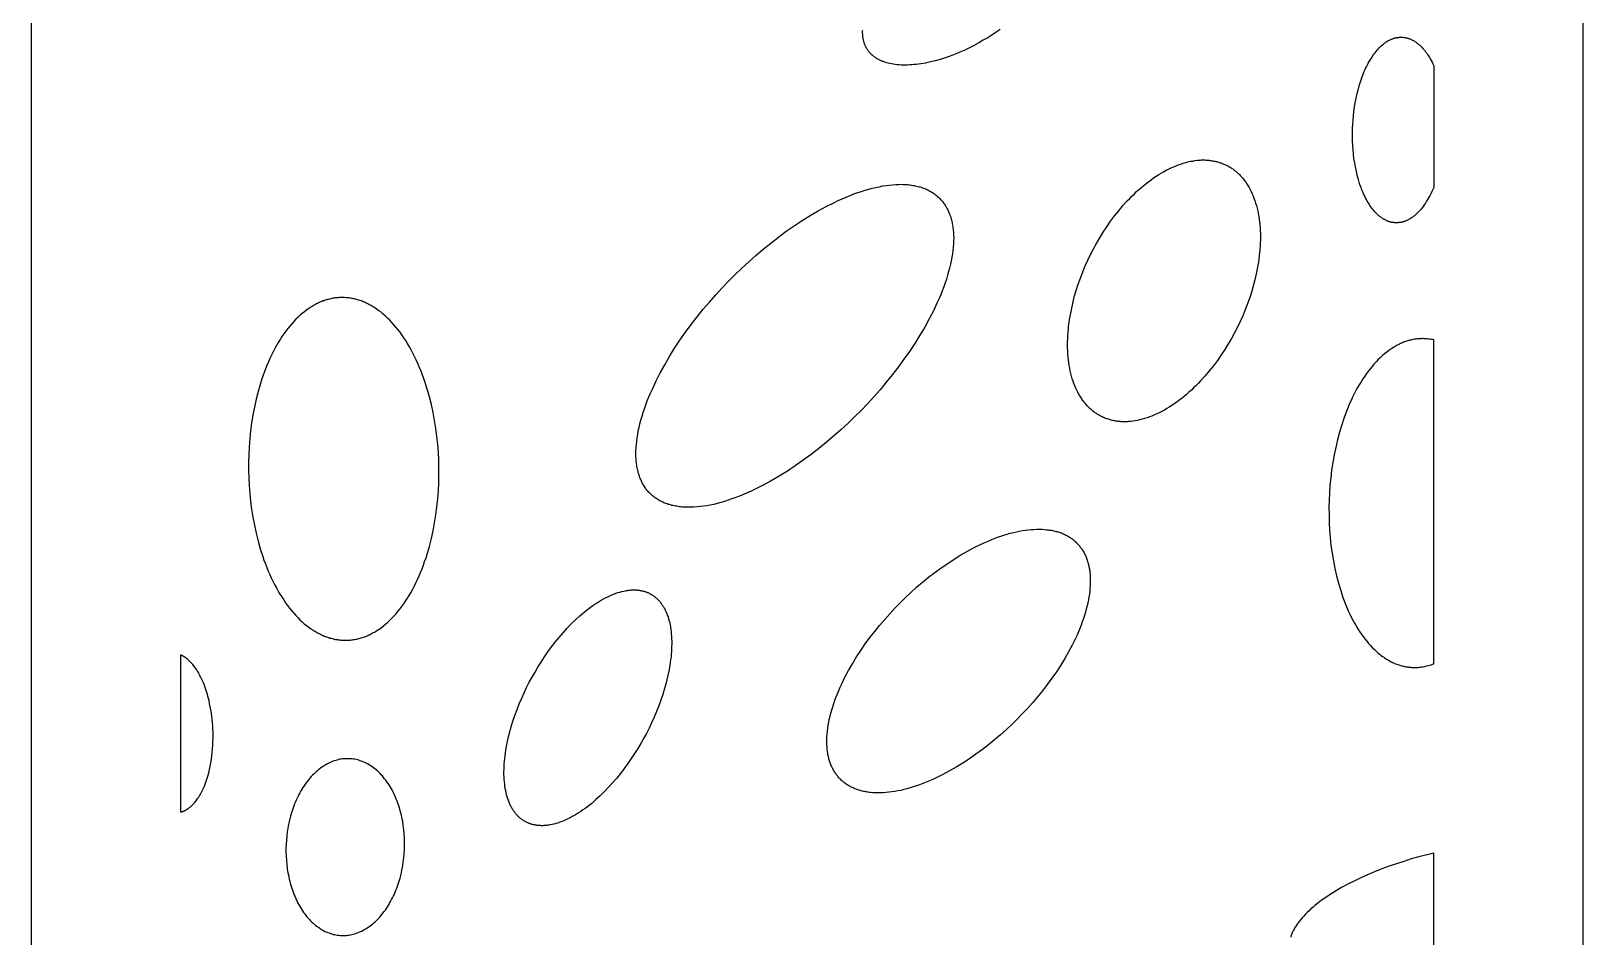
# Model space of a CAD drawing. Header units: millimetres. Extents: x 164 to 268, y 585 to 893.
# Drawn here: x 163.6 to 267.5, y 674.8 to 735.5 of the extents above; entities that cross this region are included whole.
import ezdxf

# ---------------------------------------------------------------- set-up
doc = ezdxf.new("R2010")
doc.units = ezdxf.units.MM
doc.layers.add('Layer 01', color=1, linetype='Continuous')

msp = doc.modelspace()

# ---------------------------------------------------------------- linework, layer by layer
at = {"layer": 'Layer 01'}
for points in [[(163.6, 584.62), (267.54, 584.62), (267.54, 893.11), (163.6, 893.11)], [(257.54, 725.02), (257.47, 724.88), (257.41, 724.74), (257.34, 724.6), (257.27, 724.46), (257.2, 724.33), (257.13, 724.21), (257.06, 724.09), (256.98, 723.97), (256.91, 723.86), (256.83, 723.75), (256.75, 723.64), (256.67, 723.55), (256.59, 723.45), (256.5, 723.37), (256.46, 723.32), (256.42, 723.28), (256.38, 723.24), (256.34, 723.2), (256.29, 723.17), (256.25, 723.13), (256.21, 723.1), (256.17, 723.06), (256.12, 723.03), (256.08, 723), (256.04, 722.97), (256, 722.95), (255.95, 722.92), (255.91, 722.89), (255.87, 722.87), (255.82, 722.85), (255.78, 722.83), (255.74, 722.81), (255.7, 722.79), (255.65, 722.77), (255.61, 722.75), (255.57, 722.74), (255.53, 722.72), (255.48, 722.71), (255.44, 722.7), (255.4, 722.69), (255.36, 722.68), (255.32, 722.67), (255.28, 722.67), (255.23, 722.66), (255.19, 722.66), (255.15, 722.65), (255.11, 722.65), (255.07, 722.65), (255.03, 722.65), (254.99, 722.65), (254.96, 722.65), (254.92, 722.65), (254.89, 722.66), (254.85, 722.66), (254.82, 722.66), (254.79, 722.67), (254.75, 722.68), (254.72, 722.68), (254.68, 722.69), (254.65, 722.7), (254.61, 722.71), (254.57, 722.72), (254.54, 722.73), (254.5, 722.74), (254.47, 722.76), (254.43, 722.77), (254.4, 722.79), (254.36, 722.8), (254.33, 722.82), (254.29, 722.84), (254.26, 722.86), (254.22, 722.88), (254.18, 722.9), (254.15, 722.92), (254.11, 722.94), (254.08, 722.96), (254.04, 722.99), (254.01, 723.01), (253.97, 723.04), (253.94, 723.07), (253.9, 723.09), (253.87, 723.12), (253.8, 723.19), (253.73, 723.25), (253.66, 723.32), (253.6, 723.39), (253.53, 723.47), (253.46, 723.55), (253.4, 723.63), (253.33, 723.72), (253.27, 723.81), (253.21, 723.91), (253.15, 724), (253.09, 724.11), (253.03, 724.21), (252.97, 724.32), (252.92, 724.43), (252.87, 724.54), (252.81, 724.66), (252.76, 724.78), (252.71, 724.9), (252.67, 725.03), (252.62, 725.16), (252.58, 725.29), (252.5, 725.55), (252.42, 725.82), (252.36, 726.1), (252.3, 726.39), (252.25, 726.68), (252.2, 726.97), (252.17, 727.26), (252.14, 727.55), (252.12, 727.84), (252.11, 728.13), (252.1, 728.41), (252.1, 728.69), (252.11, 728.97), (252.12, 729.25), (252.14, 729.53), (252.16, 729.81), (252.2, 730.1), (252.23, 730.39), (252.28, 730.68), (252.34, 730.97), (252.4, 731.25), (252.47, 731.54), (252.55, 731.82), (252.63, 732.09), (252.72, 732.36), (252.82, 732.62), (252.87, 732.74), (252.93, 732.87), (252.98, 732.99), (253.04, 733.11), (253.1, 733.23), (253.16, 733.34), (253.22, 733.45), (253.28, 733.56), (253.34, 733.66), (253.41, 733.76), (253.47, 733.86), (253.54, 733.95), (253.61, 734.04), (253.68, 734.13), (253.75, 734.21), (253.82, 734.29), (253.89, 734.37), (253.96, 734.44), (254.03, 734.51), (254.11, 734.57), (254.18, 734.63), (254.25, 734.69), (254.29, 734.72), (254.32, 734.74), (254.36, 734.77), (254.4, 734.79), (254.44, 734.81), (254.47, 734.84), (254.51, 734.86), (254.55, 734.88), (254.58, 734.9), (254.62, 734.91), (254.66, 734.93), (254.69, 734.95), (254.73, 734.96), (254.77, 734.98), (254.8, 734.99), (254.84, 735), (254.87, 735.02), (254.91, 735.03), (254.95, 735.04), (254.98, 735.05), (255.02, 735.05), (255.05, 735.06), (255.09, 735.07), (255.13, 735.07), (255.16, 735.08), (255.2, 735.08), (255.23, 735.09), (255.27, 735.09), (255.3, 735.09), (255.34, 735.09), (255.37, 735.09), (255.4, 735.09), (255.44, 735.09), (255.47, 735.09), (255.51, 735.08), (255.54, 735.08), (255.58, 735.07), (255.61, 735.07), (255.65, 735.06), (255.68, 735.05), (255.72, 735.05), (255.75, 735.04), (255.79, 735.03), (255.82, 735.02), (255.86, 735.01), (255.89, 734.99), (255.93, 734.98), (255.97, 734.97), (256, 734.95), (256.04, 734.93), (256.07, 734.92), (256.11, 734.9), (256.14, 734.88), (256.18, 734.86), (256.21, 734.84), (256.25, 734.82), (256.28, 734.8), (256.32, 734.77), (256.36, 734.75), (256.39, 734.72), (256.43, 734.7), (256.46, 734.67), (256.5, 734.64), (256.53, 734.61), (256.6, 734.55), (256.67, 734.49), (256.74, 734.42), (256.81, 734.34), (256.87, 734.27), (256.94, 734.19), (257, 734.1), (257.07, 734.01), (257.13, 733.92), (257.19, 733.83), (257.25, 733.73), (257.31, 733.63), (257.37, 733.52), (257.43, 733.41), (257.48, 733.3), (257.54, 733.18)], [(235.3, 709.66), (235.24, 709.69), (235.19, 709.72), (235.13, 709.75), (235.08, 709.78), (235.03, 709.81), (234.97, 709.84), (234.92, 709.88), (234.87, 709.92), (234.82, 709.95), (234.77, 709.99), (234.72, 710.03), (234.67, 710.07), (234.62, 710.11), (234.57, 710.16), (234.52, 710.2), (234.47, 710.25), (234.42, 710.29), (234.38, 710.34), (234.33, 710.39), (234.28, 710.44), (234.24, 710.49), (234.19, 710.55), (234.15, 710.6), (234.1, 710.66), (234.06, 710.72), (234.02, 710.77), (233.98, 710.83), (233.94, 710.9), (233.86, 711.02), (233.78, 711.15), (233.7, 711.29), (233.63, 711.43), (233.57, 711.57), (233.5, 711.72), (233.44, 711.88), (233.39, 712.04), (233.33, 712.2), (233.28, 712.37), (233.24, 712.54), (233.2, 712.72), (233.16, 712.9), (233.13, 713.08), (233.1, 713.27), (233.08, 713.46), (233.06, 713.66), (233.04, 713.85), (233.03, 714.06), (233.02, 714.26), (233.02, 714.46), (233.02, 714.67), (233.03, 714.88), (233.04, 715.09), (233.05, 715.3), (233.07, 715.52), (233.09, 715.73), (233.12, 715.95), (233.15, 716.17), (233.19, 716.38), (233.27, 716.82), (233.36, 717.25), (233.47, 717.69), (233.59, 718.11), (233.73, 718.54), (233.88, 718.95), (234.03, 719.36), (234.2, 719.76), (234.37, 720.15), (234.55, 720.53), (234.75, 720.9), (234.95, 721.27), (235.17, 721.65), (235.4, 722.02), (235.64, 722.39), (235.89, 722.75), (236.16, 723.11), (236.44, 723.46), (236.73, 723.8), (237.02, 724.12), (237.18, 724.28), (237.33, 724.44), (237.49, 724.59), (237.64, 724.74), (237.8, 724.88), (237.96, 725.02), (238.13, 725.16), (238.29, 725.29), (238.45, 725.42), (238.62, 725.54), (238.78, 725.66), (238.95, 725.77), (239.12, 725.88), (239.28, 725.98), (239.45, 726.07), (239.62, 726.17), (239.78, 726.25), (239.95, 726.33), (240.11, 726.4), (240.28, 726.47), (240.44, 726.54), (240.61, 726.59), (240.77, 726.64), (240.93, 726.69), (241.08, 726.73), (241.24, 726.77), (241.4, 726.79), (241.55, 726.82), (241.7, 726.84), (241.85, 726.85), (241.92, 726.85), (241.99, 726.86), (242.07, 726.86), (242.14, 726.86), (242.21, 726.86), (242.28, 726.85), (242.35, 726.85), (242.42, 726.85), (242.49, 726.84), (242.55, 726.83), (242.62, 726.82), (242.69, 726.81), (242.75, 726.8), (242.82, 726.79), (242.88, 726.78), (242.95, 726.76), (243.01, 726.75), (243.07, 726.73), (243.13, 726.72), (243.19, 726.7), (243.25, 726.68), (243.31, 726.66), (243.37, 726.63), (243.43, 726.61), (243.49, 726.59), (243.54, 726.56), (243.6, 726.54), (243.65, 726.51), (243.71, 726.48), (243.76, 726.46), (243.81, 726.43), (243.87, 726.39), (243.92, 726.36), (243.97, 726.33), (244.03, 726.29), (244.08, 726.26), (244.13, 726.22), (244.18, 726.18), (244.23, 726.14), (244.28, 726.1), (244.33, 726.06), (244.38, 726.02), (244.43, 725.97), (244.48, 725.93), (244.53, 725.88), (244.57, 725.83), (244.62, 725.78), (244.67, 725.73), (244.71, 725.68), (244.76, 725.63), (244.8, 725.57), (244.84, 725.51), (244.89, 725.46), (244.93, 725.4), (244.97, 725.34), (245.01, 725.28), (245.09, 725.15), (245.17, 725.02), (245.24, 724.89), (245.31, 724.75), (245.38, 724.6), (245.44, 724.45), (245.5, 724.29), (245.56, 724.14), (245.61, 723.97), (245.66, 723.8), (245.71, 723.63), (245.75, 723.45), (245.79, 723.27), (245.82, 723.09), (245.85, 722.9), (245.87, 722.71), (245.89, 722.52), (245.91, 722.32), (245.92, 722.12), (245.93, 721.92), (245.93, 721.71), (245.93, 721.5), (245.92, 721.29), (245.91, 721.08), (245.9, 720.87), (245.88, 720.65), (245.86, 720.44), (245.83, 720.22), (245.8, 720.01), (245.76, 719.79), (245.68, 719.35), (245.59, 718.92), (245.48, 718.49), (245.35, 718.06), (245.22, 717.64), (245.07, 717.22), (244.91, 716.81), (244.75, 716.41), (244.57, 716.03), (244.39, 715.65), (244.2, 715.27), (244, 714.9), (243.78, 714.53), (243.55, 714.15), (243.31, 713.79), (243.05, 713.42), (242.79, 713.07), (242.51, 712.72), (242.22, 712.38), (241.92, 712.05), (241.77, 711.89), (241.62, 711.74), (241.46, 711.58), (241.31, 711.43), (241.15, 711.29), (240.98, 711.15), (240.82, 711.01), (240.66, 710.88), (240.5, 710.76), (240.33, 710.63), (240.16, 710.52), (240, 710.4), (239.83, 710.3), (239.66, 710.2), (239.5, 710.1), (239.33, 710.01), (239.16, 709.92), (239, 709.84), (238.83, 709.77), (238.67, 709.7), (238.51, 709.64), (238.34, 709.58), (238.18, 709.53), (238.02, 709.48), (237.86, 709.44), (237.71, 709.41), (237.55, 709.38), (237.4, 709.36), (237.25, 709.34), (237.1, 709.33), (237.03, 709.32), (236.95, 709.32), (236.88, 709.32), (236.81, 709.32), (236.74, 709.32), (236.67, 709.32), (236.6, 709.32), (236.53, 709.33), (236.46, 709.33), (236.39, 709.34), (236.33, 709.35), (236.26, 709.36), (236.19, 709.37), (236.13, 709.38), (236.07, 709.39), (236, 709.41), (235.94, 709.42), (235.88, 709.44), (235.82, 709.46), (235.75, 709.48), (235.69, 709.5), (235.64, 709.52), (235.58, 709.54), (235.52, 709.56), (235.46, 709.59), (235.41, 709.61), (235.35, 709.64)], [(205.08, 704.48), (205.03, 704.53), (204.98, 704.58), (204.94, 704.63), (204.89, 704.69), (204.85, 704.74), (204.8, 704.8), (204.76, 704.85), (204.72, 704.91), (204.68, 704.97), (204.64, 705.04), (204.6, 705.1), (204.57, 705.16), (204.53, 705.23), (204.5, 705.3), (204.46, 705.37), (204.43, 705.44), (204.4, 705.51), (204.37, 705.58), (204.35, 705.66), (204.32, 705.74), (204.3, 705.81), (204.27, 705.89), (204.25, 705.97), (204.23, 706.06), (204.21, 706.14), (204.19, 706.23), (204.18, 706.32), (204.16, 706.4), (204.15, 706.49), (204.14, 706.59), (204.13, 706.68), (204.12, 706.77), (204.12, 706.87), (204.11, 706.97), (204.11, 707.17), (204.11, 707.37), (204.12, 707.58), (204.14, 707.79), (204.16, 708.01), (204.19, 708.24), (204.23, 708.47), (204.27, 708.7), (204.32, 708.94), (204.38, 709.18), (204.44, 709.43), (204.52, 709.68), (204.59, 709.93), (204.68, 710.19), (204.77, 710.45), (204.87, 710.71), (204.98, 710.98), (205.09, 711.24), (205.21, 711.51), (205.46, 712.05), (205.74, 712.6), (206.04, 713.14), (206.36, 713.69), (206.7, 714.24), (207.06, 714.78), (207.43, 715.31), (207.82, 715.83), (208.22, 716.35), (208.62, 716.85), (209.04, 717.34), (209.46, 717.82), (209.88, 718.28), (210.31, 718.73), (210.74, 719.17), (211.2, 719.6), (211.66, 720.04), (212.14, 720.46), (212.64, 720.88), (213.14, 721.29), (213.66, 721.69), (214.18, 722.08), (214.71, 722.45), (215.25, 722.8), (215.78, 723.14), (216.32, 723.45), (216.86, 723.75), (217.4, 724.01), (217.66, 724.14), (217.92, 724.26), (218.19, 724.37), (218.45, 724.48), (218.7, 724.58), (218.96, 724.67), (219.21, 724.75), (219.46, 724.83), (219.7, 724.9), (219.94, 724.97), (220.18, 725.02), (220.41, 725.07), (220.64, 725.12), (220.86, 725.15), (221.08, 725.18), (221.3, 725.2), (221.51, 725.22), (221.71, 725.22), (221.91, 725.23), (222.01, 725.22), (222.1, 725.22), (222.2, 725.21), (222.29, 725.21), (222.38, 725.2), (222.47, 725.19), (222.56, 725.18), (222.65, 725.16), (222.74, 725.15), (222.82, 725.13), (222.9, 725.11), (222.99, 725.09), (223.07, 725.07), (223.15, 725.05), (223.22, 725.03), (223.3, 725), (223.37, 724.97), (223.45, 724.94), (223.52, 724.92), (223.59, 724.88), (223.66, 724.85), (223.72, 724.82), (223.79, 724.78), (223.85, 724.75), (223.92, 724.71), (223.98, 724.67), (224.04, 724.63), (224.1, 724.59), (224.15, 724.55), (224.21, 724.51), (224.26, 724.46), (224.31, 724.42), (224.37, 724.37), (224.42, 724.32), (224.46, 724.27), (224.51, 724.22), (224.56, 724.17), (224.6, 724.12), (224.65, 724.07), (224.69, 724.01), (224.73, 723.95), (224.78, 723.89), (224.82, 723.83), (224.85, 723.77), (224.89, 723.71), (224.93, 723.64), (224.96, 723.58), (225, 723.51), (225.03, 723.44), (225.06, 723.37), (225.09, 723.3), (225.12, 723.22), (225.15, 723.15), (225.17, 723.07), (225.2, 722.99), (225.22, 722.91), (225.24, 722.83), (225.26, 722.75), (225.28, 722.67), (225.3, 722.58), (225.32, 722.49), (225.33, 722.4), (225.34, 722.31), (225.35, 722.22), (225.36, 722.13), (225.37, 722.03), (225.38, 721.94), (225.38, 721.84), (225.39, 721.64), (225.38, 721.44), (225.37, 721.23), (225.36, 721.01), (225.33, 720.79), (225.31, 720.57), (225.27, 720.34), (225.22, 720.11), (225.17, 719.87), (225.12, 719.62), (225.05, 719.38), (224.98, 719.13), (224.9, 718.87), (224.81, 718.62), (224.72, 718.36), (224.62, 718.1), (224.52, 717.83), (224.41, 717.57), (224.29, 717.3), (224.03, 716.76), (223.75, 716.21), (223.45, 715.66), (223.13, 715.12), (222.79, 714.57), (222.43, 714.03), (222.06, 713.5), (221.67, 712.97), (221.28, 712.46), (220.87, 711.96), (220.46, 711.46), (220.04, 710.99), (219.61, 710.52), (219.19, 710.08), (218.75, 709.64), (218.3, 709.2), (217.83, 708.77), (217.35, 708.35), (216.86, 707.93), (216.35, 707.52), (215.84, 707.12), (215.32, 706.73), (214.78, 706.36), (214.25, 706.01), (213.71, 705.67), (213.17, 705.35), (212.63, 705.06), (212.1, 704.79), (211.83, 704.67), (211.57, 704.55), (211.31, 704.44), (211.05, 704.33), (210.79, 704.23), (210.54, 704.14), (210.29, 704.05), (210.04, 703.98), (209.79, 703.91), (209.55, 703.84), (209.32, 703.78), (209.08, 703.73), (208.86, 703.69), (208.63, 703.66), (208.41, 703.63), (208.2, 703.61), (207.99, 703.59), (207.78, 703.58), (207.58, 703.58), (207.49, 703.58), (207.39, 703.59), (207.3, 703.59), (207.2, 703.6), (207.11, 703.61), (207.02, 703.62), (206.93, 703.63), (206.84, 703.65), (206.76, 703.66), (206.67, 703.68), (206.59, 703.7), (206.51, 703.71), (206.43, 703.74), (206.35, 703.76), (206.27, 703.78), (206.2, 703.81), (206.12, 703.83), (206.05, 703.86), (205.98, 703.89), (205.91, 703.92), (205.84, 703.96), (205.77, 703.99), (205.7, 704.02), (205.64, 704.06), (205.58, 704.1), (205.52, 704.14), (205.46, 704.18), (205.4, 704.22), (205.34, 704.26), (205.29, 704.3), (205.23, 704.35), (205.18, 704.39), (205.13, 704.44)], [(184.7, 694.67), (184.77, 694.67), (184.84, 694.67), (184.91, 694.68), (184.98, 694.68), (185.06, 694.69), (185.13, 694.7), (185.2, 694.71), (185.27, 694.72), (185.35, 694.74), (185.42, 694.75), (185.49, 694.77), (185.56, 694.79), (185.64, 694.81), (185.71, 694.83), (185.78, 694.85), (185.86, 694.88), (185.93, 694.9), (186.01, 694.93), (186.08, 694.96), (186.15, 694.99), (186.23, 695.03), (186.3, 695.06), (186.37, 695.1), (186.45, 695.14), (186.52, 695.18), (186.6, 695.22), (186.67, 695.26), (186.74, 695.31), (186.82, 695.36), (186.89, 695.4), (187.04, 695.51), (187.18, 695.62), (187.33, 695.74), (187.47, 695.86), (187.61, 695.99), (187.75, 696.13), (187.89, 696.28), (188.03, 696.43), (188.16, 696.59), (188.3, 696.76), (188.43, 696.93), (188.56, 697.11), (188.68, 697.29), (188.81, 697.49), (188.93, 697.68), (189.05, 697.89), (189.16, 698.1), (189.27, 698.31), (189.38, 698.53), (189.49, 698.75), (189.59, 698.98), (189.69, 699.22), (189.79, 699.46), (189.88, 699.7), (189.96, 699.94), (190.05, 700.19), (190.13, 700.44), (190.28, 700.96), (190.41, 701.48), (190.53, 702.01), (190.63, 702.54), (190.71, 703.08), (190.78, 703.62), (190.84, 704.15), (190.88, 704.68), (190.91, 705.21), (190.92, 705.73), (190.92, 706.24), (190.9, 706.76), (190.88, 707.28), (190.84, 707.8), (190.78, 708.33), (190.71, 708.87), (190.63, 709.4), (190.53, 709.93), (190.41, 710.47), (190.28, 710.99), (190.13, 711.51), (189.97, 712.02), (189.88, 712.27), (189.79, 712.51), (189.7, 712.76), (189.6, 713), (189.5, 713.23), (189.39, 713.46), (189.28, 713.69), (189.17, 713.91), (189.06, 714.13), (188.94, 714.34), (188.82, 714.55), (188.69, 714.75), (188.57, 714.94), (188.44, 715.13), (188.31, 715.31), (188.17, 715.49), (188.04, 715.66), (187.9, 715.82), (187.76, 715.97), (187.62, 716.12), (187.48, 716.26), (187.33, 716.4), (187.19, 716.53), (187.04, 716.65), (186.89, 716.76), (186.74, 716.87), (186.59, 716.97), (186.52, 717.01), (186.45, 717.06), (186.37, 717.1), (186.3, 717.14), (186.22, 717.18), (186.15, 717.22), (186.07, 717.26), (186, 717.29), (185.92, 717.33), (185.85, 717.36), (185.77, 717.39), (185.7, 717.42), (185.62, 717.44), (185.55, 717.47), (185.47, 717.49), (185.4, 717.51), (185.33, 717.53), (185.25, 717.55), (185.18, 717.56), (185.11, 717.58), (185.03, 717.59), (184.96, 717.6), (184.89, 717.61), (184.81, 717.62), (184.74, 717.63), (184.67, 717.63), (184.6, 717.64), (184.53, 717.64), (184.46, 717.64), (184.39, 717.64), (184.32, 717.64), (184.24, 717.64), (184.17, 717.63), (184.1, 717.63), (184.03, 717.62), (183.96, 717.61), (183.89, 717.6), (183.81, 717.59), (183.74, 717.57), (183.67, 717.56), (183.6, 717.54), (183.52, 717.52), (183.45, 717.5), (183.38, 717.48), (183.3, 717.46), (183.23, 717.43), (183.15, 717.41), (183.08, 717.38), (183.01, 717.35), (182.93, 717.32), (182.86, 717.29), (182.79, 717.25), (182.71, 717.21), (182.64, 717.18), (182.56, 717.13), (182.49, 717.09), (182.42, 717.05), (182.34, 717), (182.27, 716.96), (182.2, 716.91), (182.05, 716.8), (181.91, 716.69), (181.76, 716.58), (181.62, 716.45), (181.48, 716.32), (181.34, 716.18), (181.2, 716.03), (181.06, 715.88), (180.92, 715.72), (180.79, 715.56), (180.66, 715.38), (180.53, 715.2), (180.4, 715.02), (180.28, 714.83), (180.16, 714.63), (180.04, 714.43), (179.92, 714.22), (179.81, 714), (179.7, 713.78), (179.6, 713.56), (179.5, 713.33), (179.4, 713.09), (179.3, 712.86), (179.21, 712.61), (179.12, 712.37), (179.04, 712.12), (178.96, 711.87), (178.81, 711.35), (178.68, 710.83), (178.56, 710.3), (178.46, 709.77), (178.37, 709.23), (178.3, 708.7), (178.25, 708.16), (178.21, 707.63), (178.18, 707.1), (178.17, 706.58), (178.17, 706.07), (178.18, 705.56), (178.21, 705.04), (178.25, 704.51), (178.3, 703.98), (178.37, 703.45), (178.46, 702.91), (178.56, 702.38), (178.67, 701.85), (178.81, 701.32), (178.95, 700.8), (179.12, 700.29), (179.2, 700.04), (179.29, 699.8), (179.39, 699.55), (179.49, 699.31), (179.59, 699.08), (179.69, 698.85), (179.8, 698.62), (179.91, 698.4), (180.03, 698.18), (180.15, 697.97), (180.27, 697.77), (180.39, 697.57), (180.52, 697.37), (180.65, 697.18), (180.78, 697), (180.91, 696.83), (181.05, 696.66), (181.19, 696.49), (181.33, 696.34), (181.47, 696.19), (181.61, 696.05), (181.76, 695.91), (181.9, 695.78), (182.05, 695.66), (182.2, 695.55), (182.34, 695.44), (182.49, 695.34), (182.57, 695.3), (182.64, 695.25), (182.72, 695.21), (182.79, 695.17), (182.87, 695.13), (182.94, 695.09), (183.02, 695.05), (183.09, 695.02), (183.17, 694.98), (183.24, 694.95), (183.31, 694.92), (183.39, 694.9), (183.46, 694.87), (183.54, 694.85), (183.61, 694.82), (183.69, 694.8), (183.76, 694.78), (183.83, 694.76), (183.91, 694.75), (183.98, 694.73), (184.05, 694.72), (184.13, 694.71), (184.2, 694.7), (184.27, 694.69), (184.34, 694.68), (184.42, 694.68), (184.49, 694.67), (184.56, 694.67), (184.63, 694.67)], [(257.54, 714.8), (257.45, 714.82), (257.37, 714.83), (257.29, 714.85), (257.21, 714.86), (257.13, 714.87), (257.06, 714.87), (256.98, 714.88), (256.9, 714.88), (256.83, 714.89), (256.76, 714.89), (256.7, 714.88), (256.63, 714.88), (256.56, 714.88), (256.49, 714.87), (256.43, 714.87), (256.36, 714.86), (256.29, 714.85), (256.22, 714.84), (256.15, 714.82), (256.08, 714.81), (256.01, 714.79), (255.94, 714.78), (255.87, 714.76), (255.8, 714.74), (255.73, 714.72), (255.66, 714.69), (255.59, 714.67), (255.52, 714.64), (255.45, 714.61), (255.38, 714.58), (255.31, 714.55), (255.24, 714.52), (255.16, 714.48), (255.09, 714.44), (255.02, 714.4), (254.95, 714.36), (254.88, 714.32), (254.81, 714.28), (254.74, 714.23), (254.67, 714.19), (254.53, 714.09), (254.39, 713.98), (254.25, 713.87), (254.11, 713.75), (253.97, 713.62), (253.83, 713.49), (253.7, 713.35), (253.56, 713.2), (253.43, 713.05), (253.3, 712.89), (253.17, 712.72), (253.04, 712.55), (252.92, 712.37), (252.79, 712.19), (252.67, 712), (252.55, 711.8), (252.44, 711.6), (252.33, 711.4), (252.22, 711.18), (252.11, 710.97), (252.01, 710.75), (251.91, 710.53), (251.81, 710.3), (251.72, 710.07), (251.54, 709.59), (251.38, 709.11), (251.23, 708.61), (251.09, 708.11), (250.98, 707.6), (250.87, 707.09), (250.78, 706.58), (250.7, 706.07), (250.64, 705.56), (250.59, 705.06), (250.56, 704.56), (250.54, 704.07), (250.52, 703.58), (250.53, 703.08), (250.54, 702.57), (250.57, 702.06), (250.61, 701.55), (250.66, 701.03), (250.73, 700.51), (250.82, 700), (250.92, 699.49), (251.03, 698.99), (251.16, 698.49), (251.31, 698.01), (251.38, 697.77), (251.46, 697.54), (251.55, 697.31), (251.64, 697.08), (251.73, 696.86), (251.82, 696.64), (251.92, 696.43), (252.02, 696.22), (252.13, 696.02), (252.23, 695.82), (252.34, 695.63), (252.46, 695.44), (252.57, 695.26), (252.69, 695.09), (252.81, 694.92), (252.93, 694.76), (253.05, 694.6), (253.18, 694.45), (253.31, 694.31), (253.44, 694.17), (253.57, 694.04), (253.7, 693.92), (253.83, 693.81), (253.97, 693.7), (254.03, 693.65), (254.1, 693.59), (254.17, 693.55), (254.24, 693.5), (254.31, 693.45), (254.37, 693.41), (254.44, 693.37), (254.51, 693.33), (254.58, 693.29), (254.65, 693.25), (254.72, 693.22), (254.79, 693.19), (254.86, 693.15), (254.92, 693.12), (254.99, 693.1), (255.06, 693.07), (255.13, 693.04), (255.2, 693.02), (255.27, 693), (255.34, 692.98), (255.4, 692.96), (255.47, 692.94), (255.54, 692.93), (255.61, 692.91), (255.68, 692.9), (255.74, 692.89), (255.81, 692.88), (255.88, 692.87), (255.94, 692.86), (256.01, 692.86), (256.08, 692.85), (256.14, 692.85), (256.23, 692.85), (256.31, 692.85), (256.4, 692.85), (256.48, 692.85), (256.57, 692.86), (256.65, 692.87), (256.74, 692.88), (256.83, 692.9), (256.92, 692.91), (257, 692.93), (257.09, 692.95), (257.18, 692.98), (257.27, 693), (257.36, 693.03), (257.45, 693.06), (257.54, 693.1)], [(217.81, 685.35), (217.77, 685.39), (217.73, 685.43), (217.68, 685.48), (217.64, 685.53), (217.6, 685.58), (217.57, 685.63), (217.53, 685.68), (217.49, 685.73), (217.45, 685.78), (217.42, 685.84), (217.39, 685.89), (217.35, 685.95), (217.32, 686.01), (217.29, 686.07), (217.26, 686.13), (217.23, 686.19), (217.2, 686.25), (217.17, 686.32), (217.15, 686.38), (217.12, 686.45), (217.1, 686.52), (217.08, 686.58), (217.06, 686.65), (217.04, 686.73), (217.02, 686.8), (217, 686.87), (216.99, 686.95), (216.97, 687.02), (216.96, 687.1), (216.94, 687.18), (216.93, 687.26), (216.92, 687.34), (216.91, 687.5), (216.9, 687.67), (216.89, 687.85), (216.9, 688.02), (216.9, 688.21), (216.91, 688.39), (216.93, 688.58), (216.96, 688.77), (216.99, 688.97), (217.02, 689.17), (217.06, 689.37), (217.11, 689.58), (217.16, 689.79), (217.22, 690), (217.29, 690.21), (217.36, 690.43), (217.43, 690.65), (217.52, 690.87), (217.6, 691.09), (217.69, 691.31), (217.79, 691.53), (217.89, 691.76), (218.11, 692.2), (218.35, 692.65), (218.61, 693.1), (218.88, 693.55), (219.17, 693.99), (219.47, 694.42), (219.78, 694.85), (220.1, 695.26), (220.43, 695.67), (220.77, 696.07), (221.11, 696.45), (221.45, 696.82), (221.8, 697.18), (222.16, 697.53), (222.53, 697.88), (222.91, 698.22), (223.31, 698.56), (223.71, 698.89), (224.13, 699.21), (224.56, 699.52), (224.99, 699.82), (225.43, 700.11), (225.87, 700.39), (226.32, 700.64), (226.77, 700.88), (227.22, 701.1), (227.44, 701.21), (227.66, 701.3), (227.89, 701.4), (228.11, 701.48), (228.33, 701.57), (228.54, 701.64), (228.76, 701.71), (228.97, 701.78), (229.18, 701.84), (229.39, 701.89), (229.6, 701.94), (229.8, 701.98), (230, 702.02), (230.2, 702.05), (230.39, 702.07), (230.58, 702.09), (230.76, 702.1), (230.95, 702.11), (231.12, 702.11), (231.3, 702.11), (231.47, 702.1), (231.63, 702.08), (231.71, 702.08), (231.79, 702.06), (231.87, 702.05), (231.95, 702.04), (232.02, 702.02), (232.1, 702.01), (232.17, 701.99), (232.24, 701.97), (232.32, 701.95), (232.39, 701.93), (232.46, 701.91), (232.52, 701.89), (232.59, 701.86), (232.66, 701.84), (232.72, 701.81), (232.78, 701.78), (232.84, 701.75), (232.91, 701.72), (232.96, 701.69), (233.02, 701.66), (233.08, 701.63), (233.14, 701.59), (233.19, 701.56), (233.24, 701.52), (233.3, 701.49), (233.35, 701.45), (233.4, 701.41), (233.44, 701.37), (233.49, 701.33), (233.54, 701.29), (233.58, 701.25), (233.63, 701.2), (233.67, 701.16), (233.71, 701.12), (233.75, 701.07), (233.79, 701.02), (233.83, 700.97), (233.87, 700.92), (233.91, 700.87), (233.95, 700.82), (233.98, 700.77), (234.02, 700.71), (234.05, 700.66), (234.09, 700.6), (234.12, 700.54), (234.15, 700.48), (234.18, 700.42), (234.21, 700.36), (234.24, 700.3), (234.26, 700.23), (234.29, 700.17), (234.31, 700.1), (234.34, 700.03), (234.36, 699.97), (234.38, 699.89), (234.4, 699.82), (234.42, 699.75), (234.44, 699.68), (234.45, 699.6), (234.47, 699.53), (234.48, 699.45), (234.49, 699.37), (234.5, 699.29), (234.51, 699.21), (234.53, 699.05), (234.54, 698.88), (234.54, 698.7), (234.54, 698.52), (234.54, 698.34), (234.52, 698.16), (234.5, 697.97), (234.48, 697.77), (234.45, 697.58), (234.42, 697.38), (234.37, 697.18), (234.33, 696.97), (234.27, 696.76), (234.21, 696.55), (234.15, 696.34), (234.08, 696.12), (234, 695.9), (233.92, 695.68), (233.84, 695.46), (233.74, 695.24), (233.65, 695.02), (233.54, 694.79), (233.32, 694.35), (233.08, 693.9), (232.83, 693.45), (232.56, 693), (232.27, 692.56), (231.97, 692.13), (231.66, 691.7), (231.34, 691.28), (231.01, 690.88), (230.67, 690.48), (230.33, 690.1), (229.98, 689.73), (229.63, 689.37), (229.28, 689.02), (228.91, 688.67), (228.52, 688.33), (228.13, 687.99), (227.72, 687.66), (227.31, 687.34), (226.88, 687.03), (226.45, 686.73), (226.01, 686.44), (225.56, 686.16), (225.12, 685.91), (224.67, 685.67), (224.22, 685.45), (224, 685.34), (223.77, 685.25), (223.55, 685.15), (223.33, 685.07), (223.11, 684.98), (222.89, 684.91), (222.68, 684.84), (222.47, 684.77), (222.26, 684.71), (222.05, 684.66), (221.84, 684.61), (221.64, 684.57), (221.44, 684.53), (221.24, 684.5), (221.05, 684.48), (220.86, 684.46), (220.67, 684.45), (220.49, 684.44), (220.31, 684.44), (220.14, 684.44), (219.97, 684.45), (219.81, 684.46), (219.73, 684.47), (219.65, 684.49), (219.57, 684.5), (219.49, 684.51), (219.41, 684.53), (219.34, 684.54), (219.27, 684.56), (219.19, 684.58), (219.12, 684.6), (219.05, 684.62), (218.98, 684.64), (218.91, 684.66), (218.85, 684.69), (218.78, 684.71), (218.72, 684.74), (218.65, 684.77), (218.59, 684.8), (218.53, 684.83), (218.47, 684.86), (218.41, 684.89), (218.36, 684.92), (218.3, 684.96), (218.25, 684.99), (218.19, 685.03), (218.14, 685.06), (218.09, 685.1), (218.04, 685.14), (217.99, 685.18), (217.95, 685.22), (217.9, 685.26), (217.85, 685.3)], [(196.7, 682.52), (196.65, 682.54), (196.61, 682.56), (196.57, 682.59), (196.53, 682.61), (196.49, 682.64), (196.45, 682.67), (196.42, 682.7), (196.38, 682.73), (196.34, 682.76), (196.3, 682.8), (196.26, 682.83), (196.23, 682.86), (196.19, 682.9), (196.16, 682.94), (196.12, 682.98), (196.09, 683.02), (196.05, 683.06), (196.02, 683.1), (195.99, 683.14), (195.95, 683.19), (195.92, 683.23), (195.89, 683.28), (195.86, 683.33), (195.83, 683.38), (195.8, 683.43), (195.77, 683.48), (195.74, 683.53), (195.72, 683.58), (195.69, 683.64), (195.66, 683.69), (195.64, 683.75), (195.62, 683.81), (195.57, 683.93), (195.53, 684.05), (195.49, 684.18), (195.45, 684.31), (195.42, 684.45), (195.39, 684.59), (195.36, 684.73), (195.34, 684.88), (195.32, 685.04), (195.3, 685.19), (195.29, 685.35), (195.28, 685.52), (195.27, 685.68), (195.27, 685.85), (195.28, 686.03), (195.28, 686.2), (195.29, 686.38), (195.31, 686.56), (195.33, 686.74), (195.35, 686.93), (195.37, 687.12), (195.4, 687.31), (195.47, 687.69), (195.55, 688.08), (195.65, 688.46), (195.75, 688.86), (195.87, 689.25), (196, 689.63), (196.15, 690.02), (196.3, 690.4), (196.46, 690.78), (196.62, 691.14), (196.79, 691.5), (196.97, 691.86), (197.16, 692.2), (197.35, 692.54), (197.55, 692.87), (197.76, 693.21), (197.98, 693.55), (198.21, 693.89), (198.45, 694.22), (198.7, 694.54), (198.96, 694.86), (199.23, 695.17), (199.5, 695.47), (199.78, 695.76), (200.06, 696.04), (200.35, 696.3), (200.49, 696.42), (200.64, 696.55), (200.78, 696.66), (200.93, 696.78), (201.07, 696.89), (201.22, 696.99), (201.36, 697.09), (201.51, 697.18), (201.65, 697.27), (201.79, 697.36), (201.94, 697.44), (202.08, 697.52), (202.22, 697.59), (202.36, 697.65), (202.5, 697.71), (202.63, 697.77), (202.77, 697.82), (202.9, 697.86), (203.03, 697.9), (203.16, 697.94), (203.29, 697.97), (203.42, 697.99), (203.48, 698), (203.54, 698.01), (203.6, 698.02), (203.66, 698.03), (203.72, 698.03), (203.78, 698.04), (203.84, 698.04), (203.9, 698.04), (203.95, 698.04), (204.01, 698.04), (204.07, 698.04), (204.12, 698.04), (204.18, 698.04), (204.23, 698.03), (204.28, 698.02), (204.34, 698.02), (204.39, 698.01), (204.44, 698), (204.49, 697.99), (204.54, 697.98), (204.59, 697.97), (204.64, 697.95), (204.69, 697.94), (204.73, 697.93), (204.78, 697.91), (204.83, 697.89), (204.87, 697.87), (204.92, 697.86), (204.96, 697.84), (205, 697.82), (205.04, 697.79), (205.09, 697.77), (205.13, 697.75), (205.17, 697.72), (205.21, 697.7), (205.25, 697.67), (205.29, 697.64), (205.33, 697.62), (205.37, 697.59), (205.4, 697.56), (205.44, 697.52), (205.48, 697.49), (205.52, 697.46), (205.55, 697.42), (205.59, 697.39), (205.63, 697.35), (205.66, 697.31), (205.7, 697.27), (205.73, 697.23), (205.76, 697.19), (205.8, 697.14), (205.83, 697.1), (205.86, 697.05), (205.89, 697.01), (205.92, 696.96), (205.95, 696.91), (205.98, 696.86), (206.01, 696.81), (206.04, 696.76), (206.06, 696.7), (206.09, 696.65), (206.12, 696.59), (206.14, 696.54), (206.17, 696.48), (206.21, 696.36), (206.26, 696.24), (206.3, 696.11), (206.33, 695.98), (206.37, 695.84), (206.4, 695.7), (206.42, 695.55), (206.45, 695.4), (206.46, 695.25), (206.48, 695.09), (206.49, 694.93), (206.5, 694.77), (206.51, 694.6), (206.51, 694.43), (206.5, 694.26), (206.5, 694.08), (206.49, 693.91), (206.47, 693.73), (206.46, 693.54), (206.43, 693.36), (206.41, 693.17), (206.38, 692.98), (206.31, 692.6), (206.23, 692.21), (206.13, 691.82), (206.03, 691.43), (205.91, 691.04), (205.78, 690.65), (205.64, 690.27), (205.48, 689.89), (205.33, 689.51), (205.16, 689.14), (204.99, 688.78), (204.81, 688.43), (204.62, 688.09), (204.43, 687.75), (204.23, 687.41), (204.02, 687.07), (203.8, 686.74), (203.57, 686.4), (203.33, 686.07), (203.08, 685.74), (202.82, 685.43), (202.55, 685.12), (202.28, 684.82), (202, 684.53), (201.72, 684.25), (201.43, 683.99), (201.29, 683.86), (201.15, 683.74), (201, 683.62), (200.86, 683.51), (200.71, 683.4), (200.56, 683.3), (200.42, 683.2), (200.27, 683.1), (200.13, 683.01), (199.99, 682.93), (199.84, 682.85), (199.7, 682.77), (199.56, 682.7), (199.42, 682.63), (199.28, 682.57), (199.15, 682.52), (199.01, 682.47), (198.88, 682.42), (198.75, 682.38), (198.62, 682.35), (198.49, 682.32), (198.36, 682.3), (198.3, 682.28), (198.24, 682.28), (198.18, 682.27), (198.12, 682.26), (198.06, 682.25), (198, 682.25), (197.94, 682.25), (197.88, 682.24), (197.83, 682.24), (197.77, 682.24), (197.71, 682.25), (197.66, 682.25), (197.6, 682.25), (197.55, 682.26), (197.5, 682.26), (197.44, 682.27), (197.39, 682.28), (197.34, 682.29), (197.29, 682.3), (197.24, 682.31), (197.19, 682.32), (197.14, 682.33), (197.09, 682.35), (197.05, 682.36), (197, 682.38), (196.96, 682.39), (196.91, 682.41), (196.87, 682.43), (196.82, 682.45), (196.78, 682.47), (196.74, 682.49)], [(173.6, 683.15), (173.63, 683.16), (173.65, 683.17), (173.68, 683.18), (173.71, 683.18), (173.74, 683.19), (173.76, 683.2), (173.79, 683.21), (173.82, 683.22), (173.85, 683.23), (173.87, 683.25), (173.9, 683.26), (173.93, 683.27), (173.96, 683.29), (173.99, 683.3), (174.01, 683.32), (174.04, 683.34), (174.07, 683.35), (174.1, 683.37), (174.12, 683.39), (174.15, 683.41), (174.18, 683.43), (174.21, 683.45), (174.26, 683.49), (174.32, 683.54), (174.37, 683.59), (174.42, 683.64), (174.48, 683.7), (174.53, 683.75), (174.58, 683.82), (174.63, 683.88), (174.68, 683.95), (174.73, 684.01), (174.78, 684.09), (174.83, 684.16), (174.88, 684.24), (174.93, 684.32), (174.97, 684.4), (175.02, 684.49), (175.06, 684.57), (175.11, 684.66), (175.15, 684.76), (175.19, 684.85), (175.23, 684.95), (175.3, 685.15), (175.37, 685.35), (175.44, 685.56), (175.5, 685.78), (175.55, 686), (175.6, 686.23), (175.64, 686.46), (175.68, 686.69), (175.71, 686.93), (175.74, 687.16), (175.76, 687.39), (175.77, 687.63), (175.78, 687.86), (175.79, 688.09), (175.79, 688.31), (175.79, 688.54), (175.78, 688.74), (175.77, 688.95), (175.75, 689.15), (175.73, 689.36), (175.71, 689.58), (175.68, 689.79), (175.64, 690), (175.6, 690.21), (175.56, 690.42), (175.52, 690.63), (175.46, 690.84), (175.41, 691.04), (175.35, 691.24), (175.28, 691.44), (175.21, 691.63), (175.14, 691.82), (175.06, 692), (174.98, 692.17), (174.89, 692.34), (174.85, 692.42), (174.81, 692.5), (174.76, 692.57), (174.71, 692.65), (174.67, 692.72), (174.62, 692.79), (174.57, 692.86), (174.52, 692.92), (174.47, 692.98), (174.43, 693.05), (174.38, 693.1), (174.32, 693.16), (174.27, 693.21), (174.22, 693.27), (174.17, 693.31), (174.12, 693.36), (174.07, 693.41), (174.02, 693.45), (173.96, 693.49), (173.91, 693.52), (173.86, 693.56), (173.81, 693.59), (173.75, 693.62), (173.73, 693.63), (173.7, 693.65), (173.68, 693.66), (173.65, 693.67), (173.62, 693.68), (173.6, 693.69)], [(184.36, 674.88), (184.45, 674.88), (184.54, 674.88), (184.63, 674.88), (184.72, 674.89), (184.81, 674.9), (184.91, 674.91), (185, 674.93), (185.09, 674.95), (185.18, 674.97), (185.28, 675), (185.37, 675.03), (185.47, 675.06), (185.56, 675.1), (185.66, 675.14), (185.75, 675.18), (185.84, 675.23), (185.94, 675.28), (186.03, 675.34), (186.12, 675.4), (186.22, 675.46), (186.31, 675.53), (186.4, 675.6), (186.49, 675.67), (186.58, 675.75), (186.67, 675.83), (186.76, 675.91), (186.84, 676), (186.93, 676.09), (187.01, 676.18), (187.09, 676.28), (187.17, 676.38), (187.25, 676.49), (187.33, 676.59), (187.4, 676.7), (187.47, 676.81), (187.55, 676.93), (187.61, 677.05), (187.68, 677.16), (187.75, 677.29), (187.81, 677.41), (187.87, 677.53), (187.93, 677.66), (187.98, 677.79), (188.04, 677.92), (188.09, 678.05), (188.14, 678.18), (188.18, 678.32), (188.23, 678.45), (188.27, 678.59), (188.31, 678.72), (188.38, 679), (188.44, 679.27), (188.49, 679.55), (188.53, 679.82), (188.57, 680.09), (188.59, 680.36), (188.61, 680.62), (188.62, 680.89), (188.62, 681.15), (188.61, 681.43), (188.59, 681.7), (188.57, 681.98), (188.53, 682.26), (188.49, 682.54), (188.46, 682.68), (188.43, 682.81), (188.4, 682.95), (188.37, 683.09), (188.33, 683.23), (188.29, 683.36), (188.25, 683.5), (188.21, 683.63), (188.16, 683.76), (188.12, 683.89), (188.06, 684.02), (188.01, 684.15), (187.96, 684.27), (187.9, 684.4), (187.84, 684.52), (187.78, 684.64), (187.71, 684.75), (187.65, 684.86), (187.58, 684.98), (187.51, 685.08), (187.43, 685.19), (187.36, 685.29), (187.28, 685.39), (187.21, 685.48), (187.13, 685.58), (187.05, 685.66), (186.97, 685.75), (186.88, 685.83), (186.8, 685.91), (186.71, 685.98), (186.63, 686.06), (186.54, 686.12), (186.45, 686.19), (186.36, 686.25), (186.27, 686.3), (186.18, 686.36), (186.09, 686.41), (186, 686.45), (185.91, 686.49), (185.82, 686.53), (185.73, 686.57), (185.64, 686.6), (185.55, 686.63), (185.46, 686.65), (185.37, 686.67), (185.28, 686.69), (185.19, 686.71), (185.1, 686.72), (185.01, 686.73), (184.92, 686.73), (184.84, 686.73), (184.75, 686.73), (184.66, 686.73), (184.57, 686.73), (184.48, 686.72), (184.38, 686.7), (184.29, 686.69), (184.2, 686.67), (184.1, 686.64), (184.01, 686.62), (183.92, 686.59), (183.82, 686.56), (183.73, 686.52), (183.63, 686.48), (183.54, 686.43), (183.45, 686.39), (183.35, 686.33), (183.26, 686.28), (183.16, 686.22), (183.07, 686.16), (182.98, 686.09), (182.89, 686.02), (182.8, 685.95), (182.71, 685.87), (182.62, 685.79), (182.53, 685.7), (182.45, 685.62), (182.36, 685.53), (182.28, 685.43), (182.2, 685.33), (182.12, 685.23), (182.04, 685.13), (181.96, 685.02), (181.89, 684.91), (181.81, 684.8), (181.74, 684.69), (181.67, 684.57), (181.61, 684.45), (181.54, 684.33), (181.48, 684.21), (181.42, 684.08), (181.36, 683.95), (181.31, 683.83), (181.25, 683.7), (181.2, 683.56), (181.15, 683.43), (181.11, 683.3), (181.06, 683.16), (181.02, 683.03), (180.98, 682.89), (180.91, 682.62), (180.85, 682.34), (180.8, 682.07), (180.76, 681.8), (180.72, 681.53), (180.7, 681.26), (180.68, 681), (180.67, 680.73), (180.67, 680.46), (180.68, 680.19), (180.7, 679.91), (180.72, 679.64), (180.76, 679.36), (180.8, 679.08), (180.83, 678.94), (180.86, 678.8), (180.89, 678.66), (180.92, 678.53), (180.96, 678.39), (181, 678.25), (181.04, 678.12), (181.08, 677.99), (181.13, 677.85), (181.17, 677.72), (181.22, 677.59), (181.28, 677.47), (181.33, 677.34), (181.39, 677.22), (181.45, 677.1), (181.51, 676.98), (181.58, 676.86), (181.64, 676.75), (181.71, 676.64), (181.78, 676.53), (181.85, 676.43), (181.93, 676.33), (182, 676.23), (182.08, 676.13), (182.16, 676.04), (182.24, 675.95), (182.32, 675.87), (182.41, 675.78), (182.49, 675.71), (182.58, 675.63), (182.66, 675.56), (182.75, 675.49), (182.84, 675.43), (182.93, 675.37), (183.01, 675.31), (183.1, 675.26), (183.19, 675.21), (183.28, 675.16), (183.38, 675.12), (183.47, 675.08), (183.56, 675.05), (183.65, 675.02), (183.74, 674.99), (183.83, 674.96), (183.92, 674.94), (184.01, 674.92), (184.1, 674.91), (184.19, 674.9), (184.28, 674.89)]]:
    msp.add_lwpolyline(points, close=True, dxfattribs=at)
for points in [[(228.51, 735.61), (228.23, 735.42), (227.95, 735.23), (227.67, 735.05), (227.37, 734.88), (227.07, 734.71), (226.76, 734.54), (226.45, 734.38), (226.13, 734.23), (225.8, 734.09), (225.48, 733.95), (225.15, 733.82), (224.82, 733.71), (224.48, 733.6), (224.15, 733.51), (223.83, 733.43), (223.67, 733.39), (223.51, 733.36), (223.35, 733.33), (223.19, 733.3), (223.03, 733.28), (222.88, 733.26), (222.73, 733.25), (222.58, 733.23), (222.43, 733.23), (222.29, 733.22), (222.14, 733.22), (222, 733.22), (221.87, 733.22), (221.73, 733.23), (221.6, 733.24), (221.48, 733.26), (221.35, 733.28), (221.23, 733.3), (221.12, 733.32), (221, 733.35), (220.89, 733.38), (220.79, 733.41), (220.74, 733.43), (220.68, 733.45), (220.63, 733.47), (220.59, 733.49), (220.54, 733.51), (220.49, 733.53), (220.45, 733.55), (220.4, 733.57), (220.36, 733.6), (220.31, 733.62), (220.27, 733.64), (220.23, 733.67), (220.19, 733.7), (220.15, 733.72), (220.11, 733.75), (220.07, 733.78), (220.04, 733.8), (220, 733.83), (219.97, 733.86), (219.93, 733.89), (219.9, 733.92), (219.87, 733.95), (219.84, 733.98), (219.81, 734.01), (219.78, 734.04), (219.75, 734.07), (219.73, 734.11), (219.7, 734.14), (219.67, 734.17), (219.65, 734.21), (219.63, 734.24), (219.6, 734.28), (219.58, 734.31), (219.56, 734.35), (219.54, 734.38), (219.52, 734.42), (219.5, 734.46), (219.48, 734.49), (219.47, 734.53), (219.45, 734.57), (219.43, 734.61), (219.42, 734.65), (219.4, 734.69), (219.39, 734.74), (219.38, 734.78), (219.37, 734.82), (219.35, 734.87), (219.34, 734.91), (219.33, 734.96), (219.33, 735), (219.32, 735.05), (219.31, 735.1), (219.31, 735.14), (219.3, 735.19), (219.3, 735.24), (219.3, 735.29), (219.29, 735.34), (219.29, 735.39), (219.29, 735.44), (219.29, 735.5), (219.3, 735.55)], [(257.54, 671), (257.54, 680.41), (256.54, 680.15), (256.04, 680.01), (255.54, 679.85), (255.04, 679.69), (254.55, 679.52), (254.06, 679.34), (253.58, 679.15), (253.11, 678.95), (252.65, 678.75), (252.21, 678.53), (251.78, 678.32), (251.37, 678.09), (250.97, 677.86), (250.6, 677.63), (250.25, 677.39), (250.08, 677.27), (249.92, 677.15), (249.76, 677.03), (249.61, 676.91), (249.46, 676.79), (249.32, 676.67), (249.19, 676.54), (249.06, 676.42), (248.94, 676.3), (248.83, 676.18), (248.72, 676.06), (248.62, 675.94), (248.53, 675.82), (248.44, 675.7), (248.36, 675.58), (248.28, 675.46), (248.24, 675.41), (248.21, 675.35), (248.18, 675.29), (248.15, 675.23), (248.12, 675.17), (248.09, 675.12), (248.06, 675.06), (248.04, 675), (248.02, 674.95), (248, 674.89), (247.98, 674.84), (247.96, 674.78)]]:
    msp.add_lwpolyline(points, dxfattribs=at)

doc.saveas('drawing.dxf')
